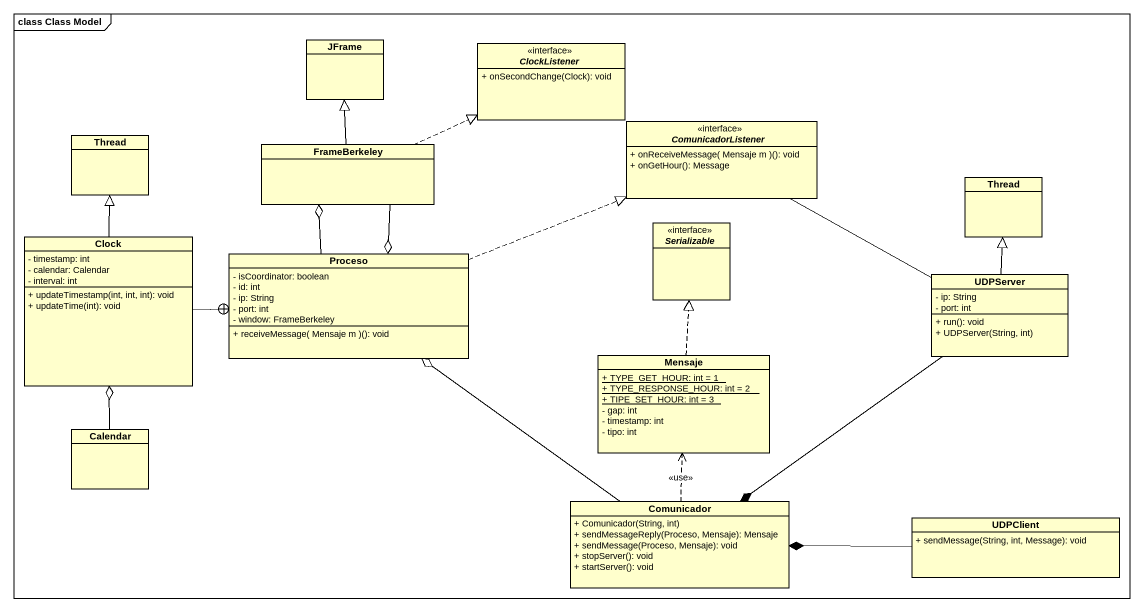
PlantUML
@startuml
mainframe class Class Model
hide circle
hide empty members
skinparam classAttributeIconSize 0
class JFrame
interface ClockListener {
  + onSecondChange(Clock): void
}
interface ComunicadorListener {
  + onReceiveMessage( Mensaje m )(): void
  + onGetHour(): Message
}
class Thread
class FrameBerkeley
class "Thread" as Thread_2
class Clock {
  - timestamp: int
  - calendar: Calendar
  - interval: int
  + updateTimestamp(int, int, int): void
  + updateTime(int): void
}
interface Serializable
class Proceso {
  - isCoordinator: boolean
  - id: int
  - ip: String
  - port: int
  - window: FrameBerkeley
  + receiveMessage( Mensaje m )(): void
}
class UDPServer {
  - ip: String
  - port: int
  + run(): void
  + UDPServer(String, int)
}
class Mensaje {
  {static} + TYPE_GET_HOUR: int = 1
  {static} + TYPE_RESPONSE_HOUR: int = 2
  {static} + TIPE_SET_HOUR: int = 3
  - gap: int
  - timestamp: int
  - tipo: int
}
class Calendar
class Comunicador {
  + Comunicador(String, int)
  + sendMessageReply(Proceso, Mensaje): Mensaje
  + sendMessage(Proceso, Mensaje): void
  + stopServer(): void
  + startServer(): void
}
class UDPClient {
  + sendMessage(String, int, Message): void
}
ComunicadorListener -right- UDPServer
FrameBerkeley -up-|> JFrame
FrameBerkeley .right.|> ClockListener
FrameBerkeley --o Proceso
Clock -up-|> Thread
Clock -right-+ Proceso
Proceso .right.|> ComunicadorListener
Proceso -up-o FrameBerkeley
UDPServer -up-|> Thread_2
UDPServer --* Comunicador
Mensaje .up.|> Serializable
Calendar -up-o Clock
Comunicador -up-o Proceso
Comunicador .up.> Mensaje : <<use>>
UDPClient -left-* Comunicador
@enduml
